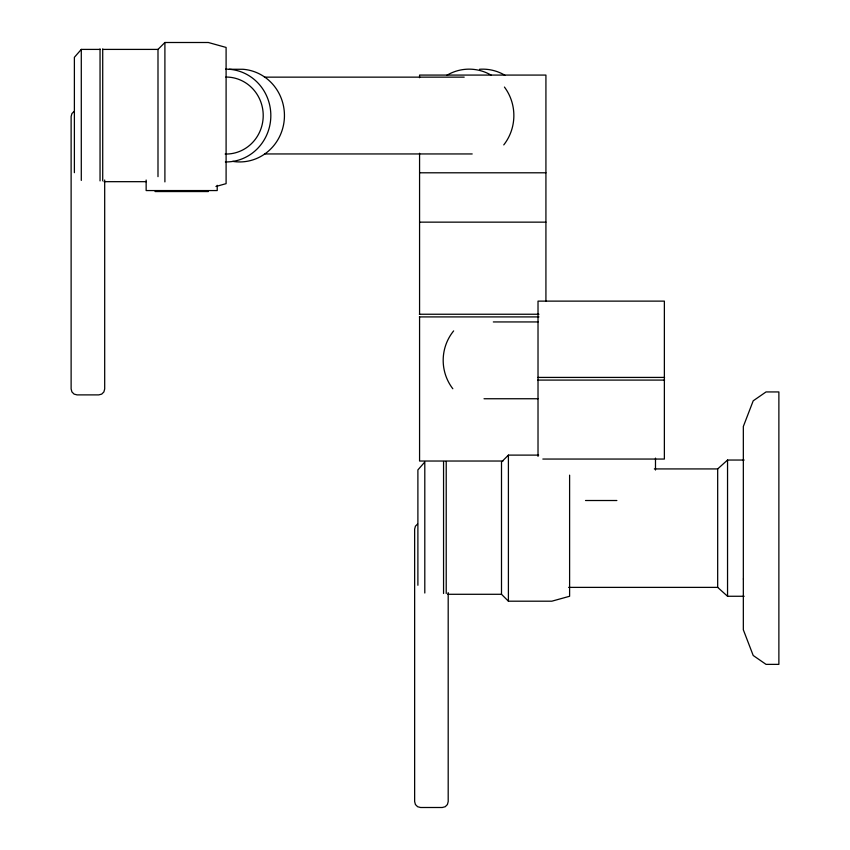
<?xml version="1.0" encoding="UTF-8"?>
<svg xmlns="http://www.w3.org/2000/svg" width="850" height="850" viewBox="0 0 850 850"><rect width="100%" height="100%" fill="white"/><g stroke="black" fill="none" stroke-linecap="round" stroke-linejoin="round"><path stroke-width="1.27" d="M100.045 49.406L81.292 49.406L74.386 57.311L74.386 172.667M74.088 111.403L71.921 113.571L71.124 116.535L71.124 388.971L71.921 391.924L74.088 394.103L77.052 394.889L98.759 394.889L101.724 394.103L103.891 391.924L104.688 388.971L104.688 180.009M157.994 176.651L157.994 49.406L164.9 42.5L208.335 42.5L226.1 47.441L226.1 183.653L215.942 186.479M417.605 524.004L415.427 526.182L414.641 529.136L414.641 801.582L415.427 804.536L417.605 806.714L420.559 807.5L442.276 807.5L445.23 806.714L447.408 804.536L448.194 801.582L448.194 592.62M538.677 455.111L508.406 455.111L501.5 462.017L501.5 594.288L508.406 601.194L551.841 601.194L569.606 596.264L569.606 475.15M654.362 468.924L717.676 468.924L727.547 460.041L744.154 460.041M102.712 49.406L157.994 49.406M229.319 69.275L242.941 69.275A46.389 44.731 -90 0 1 284.155 120.828A46.389 44.731 -90 0 1 232.751 161.373M264.435 77.148L464.196 77.148M264.499 153.946L472.196 153.946M419.571 172.794L545.923 172.794M104.029 181.677L146.147 181.677M155.029 191.548L208.335 191.548M419.571 222.148L545.923 222.148M419.369 314.245L538.953 314.245M419.369 316.912L538.953 316.912M493.319 321.938L538.061 321.938M537.827 377.421L664.572 377.421M537.827 380.088L664.572 380.088M484.022 398.746L537.986 398.746M542.831 459.053L664.371 459.053L664.371 301.123L538.018 301.123L538.018 456.397M502.966 461.029L419.571 461.029L419.571 316.912M585.512 500.512L616.877 500.512M568.618 587.382L717.676 587.382L727.547 596.264L744.154 596.264M447.536 594.288L501.5 594.288M727.547 460.041L727.547 596.264M717.676 468.924L717.676 587.382M655.488 458.108L655.488 470.039M545.923 301.049L545.923 75.076L419.571 75.076L419.571 77.722M508.406 455.111L508.406 601.194M446.218 461.518L446.218 593.502M443.562 461.518L443.562 593.502M424.798 593.013L424.798 462.017L417.892 469.912L417.892 585.268M419.571 153.255L419.571 314.266M217.218 185.3L217.218 190.559L146.147 190.559L146.147 180.041M164.9 42.5L164.9 181.9M102.712 48.917L102.712 180.891M100.045 48.917L100.045 180.891M81.292 49.406L81.292 180.413M225.845 77.052A38.494 37.113 -90 0 1 263.213 115.919A38.494 37.113 -90 0 1 225.133 154.031M225.569 69.158A46.389 44.731 90 0 1 270.831 115.642A46.389 44.731 90 0 1 225.377 161.936M479.517 69.275A46.389 44.731 -90 0 1 504.847 75.214M446.866 75.299A46.389 44.731 -90 0 1 491.236 75.214M504.433 87.061A46.389 44.731 -90 0 1 503.763 144.904M452.827 388.758A46.389 46.028 -90 0 1 453.645 330.905M743.336 578.988L743.336 629.818L753.206 655.488L766.041 664.371L778.876 664.371L778.876 391.935L766.041 391.935L753.206 400.817L743.336 426.477L743.336 578.988"/></g></svg>
